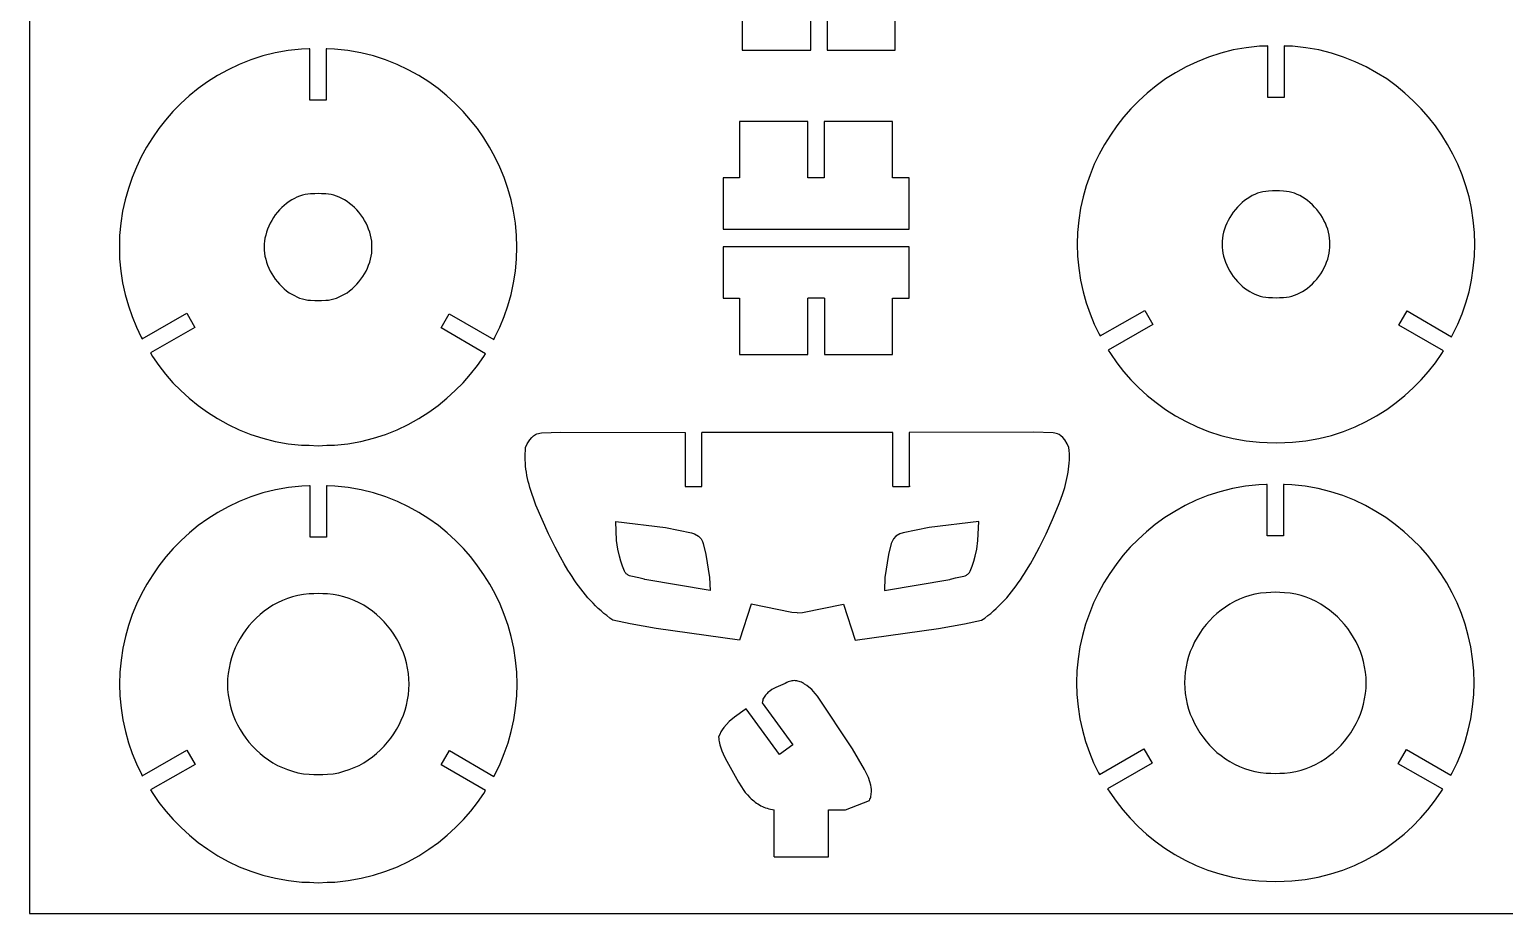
# Model space of a CAD drawing. Extents: x -103 to 103, y -133 to 133.
# Drawn here: x -103.5 to 0.7, y 7.8 to 70.3 of the extents above; entities that cross this region are included whole.
import ezdxf

# ---------------------------------------------------------------- set-up
doc = ezdxf.new("R2010")
doc.units = 0
doc.header["$MEASUREMENT"] = 0
doc.layers.get('0').update_dxf_attribs({"linetype": 'CONTINUOUS'})

msp = doc.modelspace()

# ---------------------------------------------------------------- linework, layer by layer
for p, q in [((-103.5, 133.17), (-103.5, 7.84)), ((-53.14, 72.81), (-53.14, 68.83)), ((-48.3, 68.83), (-48.3, 72.81)), ((-47.14, 72.81), (-47.14, 68.83)), ((-42.32, 68.83), (-42.32, 72.81)), ((-85.21, 68.81), (-86.13, 68.65)), ((-84.27, 68.91), (-85.21, 68.81)), ((-83.73, 68.92), (-84.27, 68.91)), ((-83.68, 68.93), (-83.73, 68.92)), ((-83.68, 65.3), (-83.68, 68.93)), ((-82.48, 68.92), (-82.53, 68.93)), ((-82.53, 68.93), (-82.53, 65.3)), ((-81.94, 68.91), (-82.48, 68.92)), ((-81, 68.81), (-81.94, 68.91)), ((-80.08, 68.65), (-81, 68.81)), ((-53.14, 68.83), (-48.3, 68.83)), ((-47.14, 68.83), (-42.32, 68.83)), ((-18.44, 68.85), (-19.33, 68.63)), ((-17.52, 69.01), (-18.44, 68.85)), ((-16.58, 69.11), (-17.52, 69.01)), ((-16.04, 69.12), (-16.58, 69.11)), ((-16, 69.13), (-16.04, 69.12)), ((-16, 65.5), (-16, 69.13)), ((-14.79, 69.12), (-14.84, 69.13)), ((-14.84, 69.13), (-14.84, 65.5)), ((-14.25, 69.11), (-14.79, 69.12)), ((-13.31, 69.01), (-14.25, 69.11)), ((-12.39, 68.85), (-13.31, 69.01)), ((-11.5, 68.63), (-12.39, 68.85)), ((-88.69, 67.82), (-89.47, 67.45)), ((-87.87, 68.15), (-88.69, 67.82)), ((-87.02, 68.43), (-87.87, 68.15)), ((-86.13, 68.65), (-87.02, 68.43)), ((-79.19, 68.43), (-80.08, 68.65)), ((-78.34, 68.15), (-79.19, 68.43)), ((-77.52, 67.82), (-78.34, 68.15)), ((-76.74, 67.45), (-77.52, 67.82)), ((-21, 68.02), (-21.78, 67.65)), ((-20.19, 68.35), (-21, 68.02)), ((-19.33, 68.63), (-20.19, 68.35)), ((-10.65, 68.35), (-11.5, 68.63)), ((-9.83, 68.02), (-10.65, 68.35)), ((-9.05, 67.65), (-9.83, 68.02)), ((-90.22, 67.04), (-90.92, 66.6)), ((-89.47, 67.45), (-90.22, 67.04)), ((-76, 67.04), (-76.74, 67.45)), ((-75.29, 66.6), (-76, 67.04)), ((-23.23, 66.8), (-23.89, 66.32)), ((-22.53, 67.24), (-23.23, 66.8)), ((-21.78, 67.65), (-22.53, 67.24)), ((-8.31, 67.24), (-9.05, 67.65)), ((-7.6, 66.8), (-8.31, 67.24)), ((-6.94, 66.32), (-7.6, 66.8)), ((-91.58, 66.12), (-92.21, 65.6)), ((-90.92, 66.6), (-91.58, 66.12)), ((-74.63, 66.12), (-75.29, 66.6)), ((-74, 65.6), (-74.63, 66.12)), ((-24.52, 65.8), (-25.11, 65.26)), ((-23.89, 66.32), (-24.52, 65.8)), ((-6.31, 65.8), (-6.94, 66.32)), ((-5.72, 65.26), (-6.31, 65.8)), ((-92.8, 65.06), (-93.36, 64.5)), ((-92.21, 65.6), (-92.8, 65.06)), ((-82.53, 65.3), (-83.68, 65.3)), ((-73.41, 65.06), (-74, 65.6)), ((-72.85, 64.5), (-73.41, 65.06)), ((-25.67, 64.7), (-26.19, 64.1)), ((-25.11, 65.26), (-25.67, 64.7)), ((-14.84, 65.5), (-16, 65.5)), ((-5.17, 64.7), (-5.72, 65.26)), ((-4.65, 64.1), (-5.17, 64.7)), ((-93.88, 63.9), (-94.36, 63.29)), ((-93.36, 64.5), (-93.88, 63.9)), ((-72.34, 63.9), (-72.85, 64.5)), ((-71.85, 63.29), (-72.34, 63.9)), ((-48.51, 63.79), (-53.33, 63.79)), ((-53.33, 63.79), (-53.33, 59.81)), ((-48.51, 59.81), (-48.51, 63.79)), ((-42.51, 63.79), (-47.35, 63.79)), ((-47.35, 63.79), (-47.35, 59.81)), ((-42.51, 59.81), (-42.51, 63.79)), ((-26.19, 64.1), (-26.67, 63.49)), ((-4.16, 63.49), (-4.65, 64.1)), ((-94.81, 62.64), (-95.22, 61.98)), ((-94.36, 63.29), (-94.81, 62.64)), ((-71.4, 62.64), (-71.85, 63.29)), ((-70.99, 61.98), (-71.4, 62.64)), ((-27.12, 62.84), (-27.53, 62.18)), ((-26.67, 63.49), (-27.12, 62.84)), ((-3.71, 62.84), (-4.16, 63.49)), ((-3.3, 62.18), (-3.71, 62.84)), ((-95.22, 61.98), (-95.6, 61.29)), ((-70.61, 61.29), (-70.99, 61.98)), ((-27.53, 62.18), (-27.91, 61.49)), ((-2.92, 61.49), (-3.3, 62.18)), ((-95.94, 60.57), (-96.25, 59.83)), ((-95.6, 61.29), (-95.94, 60.57)), ((-70.27, 60.57), (-70.61, 61.29)), ((-69.96, 59.83), (-70.27, 60.57)), ((-28.26, 60.77), (-28.56, 60.03)), ((-27.91, 61.49), (-28.26, 60.77)), ((-2.58, 60.77), (-2.92, 61.49)), ((-2.27, 60.03), (-2.58, 60.77)), ((-96.25, 59.83), (-96.51, 59.06)), ((-69.7, 59.06), (-69.96, 59.83)), ((-53.33, 59.81), (-54.49, 59.81)), ((-54.49, 59.81), (-54.49, 56.19)), ((-47.35, 59.81), (-48.51, 59.81)), ((-41.35, 59.81), (-42.51, 59.81)), ((-41.35, 56.19), (-41.35, 59.81)), ((-28.56, 60.03), (-28.83, 59.26)), ((-2.01, 59.26), (-2.27, 60.03)), ((-96.51, 59.06), (-96.74, 58.27)), ((-84.6, 58.44), (-84.78, 58.36)), ((-84.41, 58.52), (-84.6, 58.44)), ((-84.22, 58.58), (-84.41, 58.52)), ((-84.03, 58.63), (-84.22, 58.58)), ((-83.83, 58.66), (-84.03, 58.63)), ((-83.64, 58.68), (-83.83, 58.66)), ((-83.34, 58.69), (-83.64, 58.68)), ((-83.11, 58.7), (-83.34, 58.69)), ((-82.87, 58.69), (-83.11, 58.7)), ((-82.57, 58.68), (-82.87, 58.69)), ((-82.38, 58.66), (-82.57, 58.68)), ((-82.19, 58.63), (-82.38, 58.66)), ((-81.99, 58.58), (-82.19, 58.63)), ((-81.8, 58.52), (-81.99, 58.58)), ((-81.61, 58.44), (-81.8, 58.52)), ((-81.43, 58.36), (-81.61, 58.44)), ((-69.47, 58.27), (-69.7, 59.06)), ((-29.05, 58.47), (-29.23, 57.66)), ((-28.83, 59.26), (-29.05, 58.47)), ((-17.28, 58.45), (-17.46, 58.34)), ((-17.1, 58.56), (-17.28, 58.45)), ((-16.91, 58.64), (-17.1, 58.56)), ((-16.72, 58.72), (-16.91, 58.64)), ((-16.53, 58.78), (-16.72, 58.72)), ((-16.34, 58.83), (-16.53, 58.78)), ((-16.14, 58.86), (-16.34, 58.83)), ((-15.95, 58.88), (-16.14, 58.86)), ((-15.66, 58.89), (-15.95, 58.88)), ((-15.42, 58.9), (-15.66, 58.89)), ((-15.18, 58.89), (-15.42, 58.9)), ((-14.88, 58.88), (-15.18, 58.89)), ((-14.69, 58.86), (-14.88, 58.88)), ((-14.5, 58.83), (-14.69, 58.86)), ((-14.31, 58.78), (-14.5, 58.83)), ((-14.12, 58.72), (-14.31, 58.78)), ((-13.93, 58.64), (-14.12, 58.72)), ((-13.74, 58.56), (-13.93, 58.64)), ((-13.55, 58.45), (-13.74, 58.56)), ((-13.37, 58.34), (-13.55, 58.45)), ((-1.78, 58.47), (-2.01, 59.26)), ((-1.61, 57.66), (-1.78, 58.47)), ((-96.92, 57.46), (-97.05, 56.62)), ((-96.74, 58.27), (-96.92, 57.46)), ((-85.98, 57.38), (-86.13, 57.2)), ((-85.83, 57.55), (-85.98, 57.38)), ((-85.67, 57.71), (-85.83, 57.55)), ((-85.5, 57.87), (-85.67, 57.71)), ((-85.33, 58.01), (-85.5, 57.87)), ((-85.15, 58.14), (-85.33, 58.01)), ((-84.97, 58.25), (-85.15, 58.14)), ((-84.78, 58.36), (-84.97, 58.25)), ((-81.24, 58.25), (-81.43, 58.36)), ((-81.06, 58.14), (-81.24, 58.25)), ((-80.88, 58.01), (-81.06, 58.14)), ((-80.71, 57.87), (-80.88, 58.01)), ((-80.54, 57.71), (-80.71, 57.87)), ((-80.38, 57.55), (-80.54, 57.71)), ((-80.23, 57.38), (-80.38, 57.55)), ((-80.09, 57.2), (-80.23, 57.38)), ((-69.29, 57.46), (-69.47, 58.27)), ((-69.16, 56.62), (-69.29, 57.46)), ((-29.23, 57.66), (-29.36, 56.82)), ((-18.44, 57.4), (-18.57, 57.21)), ((-18.29, 57.58), (-18.44, 57.4)), ((-18.14, 57.75), (-18.29, 57.58)), ((-17.98, 57.91), (-18.14, 57.75)), ((-17.81, 58.07), (-17.98, 57.91)), ((-17.64, 58.21), (-17.81, 58.07)), ((-17.46, 58.34), (-17.64, 58.21)), ((-13.19, 58.21), (-13.37, 58.34)), ((-13.02, 58.07), (-13.19, 58.21)), ((-12.85, 57.91), (-13.02, 58.07)), ((-12.69, 57.75), (-12.85, 57.91)), ((-12.54, 57.58), (-12.69, 57.75)), ((-12.4, 57.4), (-12.54, 57.58)), ((-12.26, 57.21), (-12.4, 57.4)), ((-1.48, 56.82), (-1.61, 57.66)), ((-97.05, 56.62), (-97.13, 55.75)), ((-86.59, 56.4), (-86.68, 56.19)), ((-86.49, 56.61), (-86.59, 56.4)), ((-86.38, 56.81), (-86.49, 56.61)), ((-86.26, 57.01), (-86.38, 56.81)), ((-86.13, 57.2), (-86.26, 57.01)), ((-79.95, 57.01), (-80.09, 57.2)), ((-79.83, 56.81), (-79.95, 57.01)), ((-79.72, 56.61), (-79.83, 56.81)), ((-79.62, 56.4), (-79.72, 56.61)), ((-79.54, 56.19), (-79.62, 56.4)), ((-69.08, 55.75), (-69.16, 56.62)), ((-29.36, 56.82), (-29.44, 55.95)), ((-18.99, 56.39), (-19.06, 56.18)), ((-18.9, 56.6), (-18.99, 56.39)), ((-18.8, 56.81), (-18.9, 56.6)), ((-18.69, 57.01), (-18.8, 56.81)), ((-18.57, 57.21), (-18.69, 57.01)), ((-12.14, 57.01), (-12.26, 57.21)), ((-12.03, 56.81), (-12.14, 57.01)), ((-11.93, 56.6), (-12.03, 56.81)), ((-11.85, 56.39), (-11.93, 56.6)), ((-11.77, 56.18), (-11.85, 56.39)), ((-1.4, 55.95), (-1.48, 56.82)), ((-97.13, 55.75), (-97.15, 54.92)), ((-86.89, 55.35), (-86.91, 55.14)), ((-86.86, 55.56), (-86.89, 55.35)), ((-86.81, 55.77), (-86.86, 55.56)), ((-86.75, 55.98), (-86.81, 55.77)), ((-86.68, 56.19), (-86.75, 55.98)), ((-79.46, 55.98), (-79.54, 56.19)), ((-79.4, 55.77), (-79.46, 55.98)), ((-79.36, 55.56), (-79.4, 55.77)), ((-79.32, 55.35), (-79.36, 55.56)), ((-79.3, 55.14), (-79.32, 55.35)), ((-69.06, 54.92), (-69.08, 55.75)), ((-54.49, 56.19), (-41.35, 56.19)), ((-29.44, 55.95), (-29.46, 55.12)), ((-19.2, 55.55), (-19.22, 55.34)), ((-19.22, 55.34), (-19.22, 55.12)), ((-19.17, 55.76), (-19.2, 55.55)), ((-19.12, 55.97), (-19.17, 55.76)), ((-19.06, 56.18), (-19.12, 55.97)), ((-11.71, 55.97), (-11.77, 56.18)), ((-11.67, 55.76), (-11.71, 55.97)), ((-11.63, 55.55), (-11.67, 55.76)), ((-11.62, 55.34), (-11.63, 55.55)), ((-11.61, 55.12), (-11.62, 55.34)), ((-1.37, 55.12), (-1.4, 55.95)), ((-97.15, 54.92), (-97.13, 54.09)), ((-86.91, 55.14), (-86.91, 54.92)), ((-86.91, 54.92), (-86.91, 54.7)), ((-86.91, 54.7), (-86.89, 54.5)), ((-86.89, 54.5), (-86.86, 54.29)), ((-86.86, 54.29), (-86.81, 54.07)), ((-79.4, 54.07), (-79.36, 54.29)), ((-79.36, 54.29), (-79.32, 54.5)), ((-79.32, 54.5), (-79.3, 54.7)), ((-79.3, 54.92), (-79.3, 55.14)), ((-79.3, 54.7), (-79.3, 54.92)), ((-69.08, 54.09), (-69.06, 54.92)), ((-41.35, 54.94), (-54.49, 54.94)), ((-54.49, 54.94), (-54.49, 51.31)), ((-41.35, 51.31), (-41.35, 54.94)), ((-29.46, 55.12), (-29.44, 54.29)), ((-29.44, 54.29), (-29.36, 53.43)), ((-19.22, 55.12), (-19.22, 54.9)), ((-19.22, 54.9), (-19.2, 54.7)), ((-19.2, 54.7), (-19.17, 54.49)), ((-19.17, 54.49), (-19.12, 54.27)), ((-19.12, 54.27), (-19.06, 54.06)), ((-11.77, 54.06), (-11.71, 54.27)), ((-11.71, 54.27), (-11.67, 54.49)), ((-11.67, 54.49), (-11.63, 54.7)), ((-11.63, 54.7), (-11.62, 54.9)), ((-11.62, 54.9), (-11.61, 55.12)), ((-1.48, 53.43), (-1.4, 54.29)), ((-1.4, 54.29), (-1.37, 55.12)), ((-97.13, 54.09), (-97.05, 53.23)), ((-97.05, 53.23), (-96.92, 52.39)), ((-86.81, 54.07), (-86.75, 53.86)), ((-86.75, 53.86), (-86.68, 53.65)), ((-86.68, 53.65), (-86.59, 53.44)), ((-86.59, 53.44), (-86.49, 53.23)), ((-86.49, 53.23), (-86.38, 53.03)), ((-79.83, 53.03), (-79.72, 53.23)), ((-79.72, 53.23), (-79.62, 53.44)), ((-79.62, 53.44), (-79.54, 53.65)), ((-79.54, 53.65), (-79.46, 53.86)), ((-79.46, 53.86), (-79.4, 54.07)), ((-69.29, 52.39), (-69.16, 53.23)), ((-69.16, 53.23), (-69.08, 54.09)), ((-29.36, 53.43), (-29.23, 52.59)), ((-19.06, 54.06), (-18.99, 53.85)), ((-18.99, 53.85), (-18.9, 53.64)), ((-18.9, 53.64), (-18.8, 53.43)), ((-18.8, 53.43), (-18.69, 53.23)), ((-18.69, 53.23), (-18.57, 53.04)), ((-12.26, 53.04), (-12.14, 53.23)), ((-12.14, 53.23), (-12.03, 53.43)), ((-12.03, 53.43), (-11.93, 53.64)), ((-11.93, 53.64), (-11.85, 53.85)), ((-11.85, 53.85), (-11.77, 54.06)), ((-1.61, 52.59), (-1.48, 53.43)), ((-96.92, 52.39), (-96.74, 51.57)), ((-86.38, 53.03), (-86.26, 52.84)), ((-86.26, 52.84), (-86.13, 52.65)), ((-86.13, 52.65), (-85.98, 52.46)), ((-85.98, 52.46), (-85.83, 52.29)), ((-85.83, 52.29), (-85.67, 52.13)), ((-85.67, 52.13), (-85.5, 51.97)), ((-80.71, 51.97), (-80.54, 52.13)), ((-80.54, 52.13), (-80.38, 52.29)), ((-80.38, 52.29), (-80.23, 52.46)), ((-80.23, 52.46), (-80.09, 52.65)), ((-80.09, 52.65), (-79.95, 52.84)), ((-79.95, 52.84), (-79.83, 53.03)), ((-69.47, 51.57), (-69.29, 52.39)), ((-29.23, 52.59), (-29.05, 51.77)), ((-18.57, 53.04), (-18.44, 52.85)), ((-18.44, 52.85), (-18.29, 52.66)), ((-18.29, 52.66), (-18.14, 52.49)), ((-18.14, 52.49), (-17.98, 52.33)), ((-17.98, 52.33), (-17.81, 52.17)), ((-17.81, 52.17), (-17.64, 52.03)), ((-13.19, 52.03), (-13.02, 52.17)), ((-13.02, 52.17), (-12.85, 52.33)), ((-12.85, 52.33), (-12.69, 52.49)), ((-12.69, 52.49), (-12.54, 52.66)), ((-12.54, 52.66), (-12.4, 52.85)), ((-12.4, 52.85), (-12.26, 53.04)), ((-1.78, 51.77), (-1.61, 52.59)), ((-96.74, 51.57), (-96.51, 50.78)), ((-85.5, 51.97), (-85.33, 51.83)), ((-85.33, 51.83), (-85.15, 51.7)), ((-85.15, 51.7), (-84.97, 51.59)), ((-84.97, 51.59), (-84.78, 51.49)), ((-84.78, 51.49), (-84.6, 51.4)), ((-84.6, 51.4), (-84.41, 51.32)), ((-84.41, 51.32), (-84.22, 51.26)), ((-84.22, 51.26), (-84.03, 51.21)), ((-84.03, 51.21), (-83.83, 51.18)), ((-83.83, 51.18), (-83.64, 51.16)), ((-83.64, 51.16), (-83.34, 51.15)), ((-83.34, 51.15), (-83.11, 51.14)), ((-83.11, 51.14), (-82.87, 51.15)), ((-82.87, 51.15), (-82.57, 51.16)), ((-82.57, 51.16), (-82.38, 51.18)), ((-82.38, 51.18), (-82.19, 51.21)), ((-82.19, 51.21), (-81.99, 51.26)), ((-81.99, 51.26), (-81.8, 51.32)), ((-81.8, 51.32), (-81.61, 51.4)), ((-81.61, 51.4), (-81.43, 51.49)), ((-81.43, 51.49), (-81.24, 51.59)), ((-81.24, 51.59), (-81.06, 51.7)), ((-81.06, 51.7), (-80.88, 51.83)), ((-80.88, 51.83), (-80.71, 51.97)), ((-69.7, 50.78), (-69.47, 51.57)), ((-54.49, 51.31), (-53.33, 51.31)), ((-53.33, 51.31), (-53.33, 47.33)), ((-48.49, 47.33), (-48.49, 51.31)), ((-47.33, 51.31), (-48.49, 51.31)), ((-47.33, 51.31), (-47.33, 47.33)), ((-42.51, 47.33), (-42.51, 51.31)), ((-42.51, 51.31), (-41.35, 51.31)), ((-29.05, 51.77), (-28.83, 50.98)), ((-17.64, 52.03), (-17.46, 51.9)), ((-17.46, 51.9), (-17.28, 51.79)), ((-17.28, 51.79), (-17.1, 51.69)), ((-17.1, 51.69), (-16.91, 51.6)), ((-16.91, 51.6), (-16.72, 51.52)), ((-16.72, 51.52), (-16.53, 51.46)), ((-16.53, 51.46), (-16.34, 51.41)), ((-16.34, 51.41), (-16.14, 51.38)), ((-16.14, 51.38), (-15.95, 51.36)), ((-15.95, 51.36), (-15.66, 51.35)), ((-15.66, 51.35), (-15.42, 51.34)), ((-15.42, 51.34), (-15.18, 51.35)), ((-15.18, 51.35), (-14.88, 51.36)), ((-14.88, 51.36), (-14.69, 51.38)), ((-14.69, 51.38), (-14.5, 51.41)), ((-14.5, 51.41), (-14.31, 51.46)), ((-14.31, 51.46), (-14.12, 51.52)), ((-14.12, 51.52), (-13.93, 51.6)), ((-13.93, 51.6), (-13.74, 51.69)), ((-13.74, 51.69), (-13.55, 51.79)), ((-13.55, 51.79), (-13.37, 51.9)), ((-13.37, 51.9), (-13.19, 52.03)), ((-2.01, 50.98), (-1.78, 51.77)), ((-96.51, 50.78), (-96.25, 50.01)), ((-95.54, 48.44), (-92.39, 50.25)), ((-92.39, 50.25), (-91.82, 49.25)), ((-74.42, 49.21), (-73.84, 50.21)), ((-73.84, 50.21), (-70.7, 48.39)), ((-69.96, 50.01), (-69.7, 50.78)), ((-28.83, 50.98), (-28.56, 50.21)), ((-28.56, 50.21), (-28.26, 49.47)), ((-27.85, 48.64), (-24.7, 50.45)), ((-24.7, 50.45), (-24.13, 49.45)), ((-6.73, 49.41), (-6.15, 50.41)), ((-6.15, 50.41), (-3.01, 48.59)), ((-2.58, 49.47), (-2.27, 50.21)), ((-2.27, 50.21), (-2.01, 50.98)), ((-96.25, 50.01), (-95.94, 49.27)), ((-95.94, 49.27), (-95.6, 48.56)), ((-91.82, 49.25), (-94.96, 47.44)), ((-71.28, 47.39), (-74.42, 49.21)), ((-70.61, 48.56), (-70.27, 49.27)), ((-70.27, 49.27), (-69.96, 50.01)), ((-28.26, 49.47), (-27.91, 48.76)), ((-24.13, 49.45), (-27.27, 47.64)), ((-3.59, 47.59), (-6.73, 49.41)), ((-2.92, 48.76), (-2.58, 49.47)), ((-95.6, 48.56), (-95.54, 48.44)), ((-70.7, 48.39), (-70.61, 48.56)), ((-27.91, 48.76), (-27.85, 48.64)), ((-3.01, 48.59), (-2.92, 48.76)), ((-94.96, 47.44), (-94.81, 47.2)), ((-94.81, 47.2), (-94.36, 46.55)), ((-71.85, 46.55), (-71.4, 47.2)), ((-71.4, 47.2), (-71.28, 47.39)), ((-53.33, 47.33), (-48.49, 47.33)), ((-47.33, 47.33), (-42.51, 47.33)), ((-27.27, 47.64), (-27.12, 47.4)), ((-27.12, 47.4), (-26.67, 46.75)), ((-4.16, 46.75), (-3.71, 47.4)), ((-3.71, 47.4), (-3.59, 47.59)), ((-94.36, 46.55), (-93.88, 45.94)), ((-93.88, 45.94), (-93.36, 45.34)), ((-72.85, 45.34), (-72.34, 45.94)), ((-72.34, 45.94), (-71.85, 46.55)), ((-26.67, 46.75), (-26.19, 46.14)), ((-26.19, 46.14), (-25.67, 45.54)), ((-5.17, 45.54), (-4.65, 46.14)), ((-4.65, 46.14), (-4.16, 46.75)), ((-93.36, 45.34), (-92.8, 44.78)), ((-73.41, 44.78), (-72.85, 45.34)), ((-25.67, 45.54), (-25.11, 44.98)), ((-25.11, 44.98), (-24.52, 44.44)), ((-6.31, 44.44), (-5.72, 44.98)), ((-5.72, 44.98), (-5.17, 45.54)), ((-92.8, 44.78), (-92.21, 44.24)), ((-92.21, 44.24), (-91.58, 43.73)), ((-74.63, 43.73), (-74, 44.24)), ((-74, 44.24), (-73.41, 44.78)), ((-24.52, 44.44), (-23.89, 43.93)), ((-23.89, 43.93), (-23.23, 43.45)), ((-7.6, 43.45), (-6.94, 43.93)), ((-6.94, 43.93), (-6.31, 44.44)), ((-91.58, 43.73), (-90.92, 43.25)), ((-90.92, 43.25), (-90.22, 42.8)), ((-90.22, 42.8), (-89.47, 42.39)), ((-76.74, 42.39), (-76, 42.8)), ((-76, 42.8), (-75.29, 43.25)), ((-75.29, 43.25), (-74.63, 43.73)), ((-23.23, 43.45), (-22.53, 43)), ((-22.53, 43), (-21.78, 42.59)), ((-9.05, 42.59), (-8.31, 43)), ((-8.31, 43), (-7.6, 43.45)), ((-89.47, 42.39), (-88.69, 42.02)), ((-88.69, 42.02), (-87.87, 41.69)), ((-87.87, 41.69), (-87.02, 41.42)), ((-79.19, 41.42), (-78.34, 41.69)), ((-78.34, 41.69), (-77.52, 42.02)), ((-77.52, 42.02), (-76.74, 42.39)), ((-67.74, 41.67), (-67.64, 41.72)), ((-67.64, 41.72), (-67.54, 41.76)), ((-67.54, 41.76), (-67.44, 41.78)), ((-67.44, 41.78), (-67.33, 41.8)), ((-67.33, 41.8), (-65.95, 41.84)), ((-65.95, 41.84), (-57.16, 41.83)), ((-57.16, 41.83), (-57.16, 38)), ((-42.5, 41.83), (-56, 41.83)), ((-56, 38), (-56, 41.83)), ((-42.5, 38), (-42.5, 41.83)), ((-32.55, 41.84), (-41.34, 41.83)), ((-41.34, 41.83), (-41.34, 38)), ((-31.17, 41.8), (-32.55, 41.84)), ((-31.06, 41.78), (-31.17, 41.8)), ((-30.95, 41.76), (-31.06, 41.78)), ((-30.85, 41.72), (-30.95, 41.76)), ((-30.75, 41.67), (-30.85, 41.72)), ((-21.78, 42.59), (-21, 42.22)), ((-21, 42.22), (-20.19, 41.89)), ((-20.19, 41.89), (-19.33, 41.62)), ((-11.5, 41.62), (-10.65, 41.89)), ((-10.65, 41.89), (-9.83, 42.22)), ((-9.83, 42.22), (-9.05, 42.59)), ((-87.02, 41.42), (-86.13, 41.19)), ((-86.13, 41.19), (-85.21, 41.03)), ((-85.21, 41.03), (-84.27, 40.93)), ((-84.27, 40.93), (-83.73, 40.92)), ((-83.73, 40.92), (-83.11, 40.89)), ((-83.11, 40.89), (-82.48, 40.92)), ((-82.48, 40.92), (-81.94, 40.93)), ((-81.94, 40.93), (-81, 41.03)), ((-81, 41.03), (-80.08, 41.19)), ((-80.08, 41.19), (-79.19, 41.42)), ((-68.46, 40.55), (-68.44, 40.77)), ((-68.44, 40.77), (-68.33, 41.02)), ((-68.33, 41.02), (-68.15, 41.3)), ((-68.15, 41.3), (-68, 41.47)), ((-68, 41.47), (-67.88, 41.58)), ((-67.88, 41.58), (-67.74, 41.67)), ((-30.62, 41.58), (-30.75, 41.67)), ((-30.49, 41.47), (-30.62, 41.58)), ((-30.35, 41.3), (-30.49, 41.47)), ((-30.17, 41.02), (-30.35, 41.3)), ((-30.06, 40.77), (-30.17, 41.02)), ((-30.04, 40.55), (-30.06, 40.77)), ((-19.33, 41.62), (-18.44, 41.39)), ((-18.44, 41.39), (-17.52, 41.23)), ((-17.52, 41.23), (-16.58, 41.13)), ((-16.58, 41.13), (-16.04, 41.12)), ((-16.04, 41.12), (-15.42, 41.09)), ((-15.42, 41.09), (-14.79, 41.12)), ((-14.79, 41.12), (-14.25, 41.13)), ((-14.25, 41.13), (-13.31, 41.23)), ((-13.31, 41.23), (-12.39, 41.39)), ((-12.39, 41.39), (-11.5, 41.62)), ((-68.47, 40.32), (-68.46, 40.55)), ((-68.47, 40.1), (-68.47, 40.32)), ((-68.47, 39.88), (-68.47, 40.1)), ((-68.46, 39.66), (-68.47, 39.88)), ((-68.44, 39.44), (-68.46, 39.66)), ((-30.05, 39.44), (-30.03, 39.66)), ((-30.02, 40.32), (-30.04, 40.55)), ((-30.03, 39.66), (-30.02, 39.88)), ((-30.02, 40.1), (-30.02, 40.32)), ((-30.02, 39.88), (-30.02, 40.1)), ((-68.42, 39.23), (-68.44, 39.44)), ((-68.39, 39.01), (-68.42, 39.23)), ((-68.35, 38.79), (-68.39, 39.01)), ((-68.31, 38.58), (-68.35, 38.79)), ((-68.26, 38.37), (-68.31, 38.58)), ((-30.24, 38.37), (-30.19, 38.58)), ((-30.19, 38.58), (-30.15, 38.79)), ((-30.15, 38.79), (-30.11, 39.01)), ((-30.11, 39.01), (-30.08, 39.23)), ((-30.08, 39.23), (-30.05, 39.44)), ((-87.01, 37.55), (-87.86, 37.28)), ((-86.12, 37.77), (-87.01, 37.55)), ((-85.2, 37.94), (-86.12, 37.77)), ((-84.26, 38.03), (-85.2, 37.94)), ((-83.72, 38.05), (-84.26, 38.03)), ((-83.67, 38.05), (-83.72, 38.05)), ((-83.67, 34.43), (-83.67, 38.05)), ((-82.47, 38.05), (-82.51, 38.05)), ((-82.51, 38.05), (-82.51, 34.43)), ((-81.93, 38.03), (-82.47, 38.05)), ((-80.98, 37.94), (-81.93, 38.03)), ((-80.07, 37.77), (-80.98, 37.94)), ((-79.18, 37.55), (-80.07, 37.77)), ((-78.32, 37.28), (-79.18, 37.55)), ((-68.2, 38.15), (-68.26, 38.37)), ((-68.14, 37.94), (-68.2, 38.15)), ((-68.08, 37.73), (-68.14, 37.94)), ((-68.01, 37.52), (-68.08, 37.73)), ((-67.87, 37.1), (-68.01, 37.52)), ((-57.16, 38), (-56, 38)), ((-42.5, 38), (-41.34, 38)), ((-41.27, 38), (-41.34, 38)), ((-30.63, 37.1), (-30.48, 37.52)), ((-30.48, 37.52), (-30.41, 37.73)), ((-30.41, 37.73), (-30.35, 37.94)), ((-30.35, 37.94), (-30.29, 38.15)), ((-30.29, 38.15), (-30.24, 38.37)), ((-19.38, 37.64), (-20.24, 37.36)), ((-18.49, 37.86), (-19.38, 37.64)), ((-17.58, 38.02), (-18.49, 37.86)), ((-16.63, 38.12), (-17.58, 38.02)), ((-16.09, 38.14), (-16.63, 38.12)), ((-16.05, 38.14), (-16.09, 38.14)), ((-16.05, 34.51), (-16.05, 38.14)), ((-14.84, 38.14), (-14.89, 38.14)), ((-14.89, 38.14), (-14.89, 34.51)), ((-14.3, 38.12), (-14.84, 38.14)), ((-13.36, 38.02), (-14.3, 38.12)), ((-12.44, 37.86), (-13.36, 38.02)), ((-11.55, 37.64), (-12.44, 37.86)), ((-10.7, 37.36), (-11.55, 37.64)), ((-89.46, 36.58), (-90.2, 36.17)), ((-88.68, 36.95), (-89.46, 36.58)), ((-87.86, 37.28), (-88.68, 36.95)), ((-77.5, 36.95), (-78.32, 37.28)), ((-76.72, 36.58), (-77.5, 36.95)), ((-75.98, 36.17), (-76.72, 36.58)), ((-67.71, 36.69), (-67.87, 37.1)), ((-67.28, 35.67), (-67.71, 36.69)), ((-31.22, 35.67), (-30.78, 36.69)), ((-30.78, 36.69), (-30.63, 37.1)), ((-21.84, 36.66), (-22.58, 36.25)), ((-21.06, 37.04), (-21.84, 36.66)), ((-20.24, 37.36), (-21.06, 37.04)), ((-9.88, 37.04), (-10.7, 37.36)), ((-9.1, 36.66), (-9.88, 37.04)), ((-8.36, 36.25), (-9.1, 36.66)), ((-90.9, 35.72), (-91.57, 35.24)), ((-90.2, 36.17), (-90.9, 35.72)), ((-75.28, 35.72), (-75.98, 36.17)), ((-74.61, 35.24), (-75.28, 35.72)), ((-66.83, 34.67), (-67.28, 35.67)), ((-62.08, 35.54), (-58.56, 35.11)), ((-62.01, 34.18), (-62.08, 35.54)), ((-36.41, 35.54), (-39.94, 35.11)), ((-36.48, 34.18), (-36.41, 35.54)), ((-31.67, 34.67), (-31.22, 35.67)), ((-23.28, 35.81), (-23.95, 35.33)), ((-22.58, 36.25), (-23.28, 35.81)), ((-7.66, 35.81), (-8.36, 36.25)), ((-6.99, 35.33), (-7.66, 35.81)), ((-92.2, 34.73), (-92.79, 34.19)), ((-91.57, 35.24), (-92.2, 34.73)), ((-82.51, 34.43), (-83.67, 34.43)), ((-73.99, 34.73), (-74.61, 35.24)), ((-73.4, 34.19), (-73.99, 34.73)), ((-66.36, 33.72), (-66.83, 34.67)), ((-58.56, 35.11), (-56.73, 34.74)), ((-56.73, 34.74), (-56.5, 34.66)), ((-56.5, 34.66), (-56.22, 34.49)), ((-56.22, 34.49), (-56.05, 34.31)), ((-42.28, 34.49), (-42.45, 34.31)), ((-42, 34.66), (-42.28, 34.49)), ((-41.77, 34.74), (-42, 34.66)), ((-39.94, 35.11), (-41.77, 34.74)), ((-32.14, 33.72), (-31.67, 34.67)), ((-24.57, 34.81), (-25.16, 34.27)), ((-23.95, 35.33), (-24.57, 34.81)), ((-14.89, 34.51), (-16.05, 34.51)), ((-6.36, 34.81), (-6.99, 35.33)), ((-5.77, 34.27), (-6.36, 34.81)), ((-93.34, 33.62), (-93.86, 33.03)), ((-92.79, 34.19), (-93.34, 33.62)), ((-72.84, 33.62), (-73.4, 34.19)), ((-72.32, 33.03), (-72.84, 33.62)), ((-65.98, 33.01), (-66.36, 33.72)), ((-61.92, 33.57), (-62.01, 34.18)), ((-61.82, 33.08), (-61.92, 33.57)), ((-56.05, 34.31), (-55.94, 34.13)), ((-55.94, 34.13), (-55.89, 33.98)), ((-55.89, 33.98), (-55.7, 33.19)), ((-42.61, 33.98), (-42.8, 33.19)), ((-42.55, 34.13), (-42.61, 33.98)), ((-42.45, 34.31), (-42.55, 34.13)), ((-36.67, 33.08), (-36.57, 33.57)), ((-36.57, 33.57), (-36.48, 34.18)), ((-32.51, 33.01), (-32.14, 33.72)), ((-25.72, 33.71), (-26.24, 33.12)), ((-25.16, 34.27), (-25.72, 33.71)), ((-5.22, 33.71), (-5.77, 34.27)), ((-4.7, 33.12), (-5.22, 33.71)), ((-94.35, 32.41), (-94.79, 31.77)), ((-93.86, 33.03), (-94.35, 32.41)), ((-71.84, 32.41), (-72.32, 33.03)), ((-71.39, 31.77), (-71.84, 32.41)), ((-65.72, 32.55), (-65.98, 33.01)), ((-65.45, 32.09), (-65.72, 32.55)), ((-61.72, 32.73), (-61.82, 33.08)), ((-61.6, 32.38), (-61.72, 32.73)), ((-61.51, 32.14), (-61.6, 32.38)), ((-55.7, 33.19), (-55.44, 31.58)), ((-42.8, 33.19), (-43.05, 31.58)), ((-36.99, 32.14), (-36.89, 32.38)), ((-36.89, 32.38), (-36.77, 32.73)), ((-36.77, 32.73), (-36.67, 33.08)), ((-33.05, 32.09), (-32.77, 32.55)), ((-32.77, 32.55), (-32.51, 33.01)), ((-26.72, 32.5), (-27.17, 31.85)), ((-26.24, 33.12), (-26.72, 32.5)), ((-4.21, 32.5), (-4.7, 33.12)), ((-3.77, 31.85), (-4.21, 32.5)), ((-94.79, 31.77), (-95.21, 31.1)), ((-70.97, 31.1), (-71.39, 31.77)), ((-65.3, 31.86), (-65.45, 32.09)), ((-65.16, 31.64), (-65.3, 31.86)), ((-65.01, 31.42), (-65.16, 31.64)), ((-64.86, 31.2), (-65.01, 31.42)), ((-61.46, 32.03), (-61.51, 32.14)), ((-61.43, 31.98), (-61.46, 32.03)), ((-61.4, 31.93), (-61.43, 31.98)), ((-61.37, 31.88), (-61.4, 31.93)), ((-61.33, 31.84), (-61.37, 31.88)), ((-61.29, 31.81), (-61.33, 31.84)), ((-61.25, 31.78), (-61.29, 31.81)), ((-61.2, 31.75), (-61.25, 31.78)), ((-61.11, 31.7), (-61.2, 31.75)), ((-61, 31.66), (-61.11, 31.7)), ((-60.44, 31.54), (-61, 31.66)), ((-60.17, 31.49), (-60.44, 31.54)), ((-60.07, 31.46), (-60.17, 31.49)), ((-60.03, 31.44), (-60.07, 31.46)), ((-55.4, 30.65), (-60.03, 31.44)), ((-55.44, 31.58), (-55.4, 30.65)), ((-43.05, 31.58), (-43.09, 30.65)), ((-43.09, 30.65), (-38.47, 31.44)), ((-38.47, 31.44), (-38.42, 31.46)), ((-38.42, 31.46), (-38.33, 31.49)), ((-38.33, 31.49), (-38.06, 31.54)), ((-38.06, 31.54), (-37.49, 31.66)), ((-37.49, 31.66), (-37.39, 31.7)), ((-37.39, 31.7), (-37.29, 31.75)), ((-37.29, 31.75), (-37.25, 31.78)), ((-37.25, 31.78), (-37.2, 31.81)), ((-37.2, 31.81), (-37.17, 31.84)), ((-37.17, 31.84), (-37.13, 31.88)), ((-37.13, 31.88), (-37.09, 31.93)), ((-37.09, 31.93), (-37.06, 31.98)), ((-37.06, 31.98), (-37.04, 32.03)), ((-37.04, 32.03), (-36.99, 32.14)), ((-33.63, 31.2), (-33.48, 31.42)), ((-33.48, 31.42), (-33.33, 31.64)), ((-33.33, 31.64), (-33.19, 31.86)), ((-33.19, 31.86), (-33.05, 32.09)), ((-27.17, 31.85), (-27.59, 31.19)), ((-3.35, 31.19), (-3.77, 31.85)), ((-95.59, 30.41), (-95.93, 29.7)), ((-95.21, 31.1), (-95.59, 30.41)), ((-84.53, 30.31), (-84.91, 30.22)), ((-84.14, 30.38), (-84.53, 30.31)), ((-83.74, 30.42), (-84.14, 30.38)), ((-83.41, 30.43), (-83.74, 30.42)), ((-83.09, 30.45), (-83.41, 30.43)), ((-82.77, 30.43), (-83.09, 30.45)), ((-82.44, 30.42), (-82.77, 30.43)), ((-82.04, 30.38), (-82.44, 30.42)), ((-81.65, 30.31), (-82.04, 30.38)), ((-81.28, 30.22), (-81.65, 30.31)), ((-70.6, 30.41), (-70.97, 31.1)), ((-70.25, 29.7), (-70.6, 30.41)), ((-64.7, 30.98), (-64.86, 31.2)), ((-64.54, 30.77), (-64.7, 30.98)), ((-64.38, 30.56), (-64.54, 30.77)), ((-64.21, 30.35), (-64.38, 30.56)), ((-64.04, 30.15), (-64.21, 30.35)), ((-34.45, 30.15), (-34.28, 30.35)), ((-34.28, 30.35), (-34.11, 30.56)), ((-34.11, 30.56), (-33.95, 30.77)), ((-33.95, 30.77), (-33.79, 30.98)), ((-33.79, 30.98), (-33.63, 31.2)), ((-27.96, 30.5), (-28.31, 29.78)), ((-27.59, 31.19), (-27.96, 30.5)), ((-17.28, 30.3), (-17.65, 30.18)), ((-16.91, 30.39), (-17.28, 30.3)), ((-16.52, 30.46), (-16.91, 30.39)), ((-16.12, 30.5), (-16.52, 30.46)), ((-15.79, 30.51), (-16.12, 30.5)), ((-15.47, 30.53), (-15.79, 30.51)), ((-15.15, 30.51), (-15.47, 30.53)), ((-14.82, 30.5), (-15.15, 30.51)), ((-14.42, 30.46), (-14.82, 30.5)), ((-14.03, 30.39), (-14.42, 30.46)), ((-13.65, 30.3), (-14.03, 30.39)), ((-13.29, 30.18), (-13.65, 30.3)), ((-2.97, 30.5), (-3.35, 31.19)), ((-2.63, 29.78), (-2.97, 30.5)), ((-95.93, 29.7), (-96.24, 28.95)), ((-86.92, 29.19), (-87.21, 28.95)), ((-86.62, 29.41), (-86.92, 29.19)), ((-86.3, 29.61), (-86.62, 29.41)), ((-85.97, 29.79), (-86.3, 29.61)), ((-85.63, 29.95), (-85.97, 29.79)), ((-85.27, 30.1), (-85.63, 29.95)), ((-84.91, 30.22), (-85.27, 30.1)), ((-80.91, 30.1), (-81.28, 30.22)), ((-80.55, 29.95), (-80.91, 30.1)), ((-80.21, 29.79), (-80.55, 29.95)), ((-79.88, 29.61), (-80.21, 29.79)), ((-79.56, 29.41), (-79.88, 29.61)), ((-79.26, 29.19), (-79.56, 29.41)), ((-78.97, 28.95), (-79.26, 29.19)), ((-69.95, 28.95), (-70.25, 29.7)), ((-63.87, 29.96), (-64.04, 30.15)), ((-63.68, 29.76), (-63.87, 29.96)), ((-63.5, 29.58), (-63.68, 29.76)), ((-63.31, 29.39), (-63.5, 29.58)), ((-63.11, 29.21), (-63.31, 29.39)), ((-62.91, 29.04), (-63.11, 29.21)), ((-52.5, 29.69), (-53.33, 27.15)), ((-49.63, 29.11), (-52.5, 29.69)), ((-48.87, 29.11), (-45.99, 29.69)), ((-45.99, 29.69), (-45.16, 27.15)), ((-35.58, 29.04), (-35.38, 29.21)), ((-35.38, 29.21), (-35.19, 29.39)), ((-35.19, 29.39), (-35, 29.58)), ((-35, 29.58), (-34.81, 29.76)), ((-34.81, 29.76), (-34.63, 29.96)), ((-34.63, 29.96), (-34.45, 30.15)), ((-28.31, 29.78), (-28.61, 29.04)), ((-19.3, 29.27), (-19.59, 29.04)), ((-19, 29.49), (-19.3, 29.27)), ((-18.68, 29.69), (-19, 29.49)), ((-18.35, 29.88), (-18.68, 29.69)), ((-18.01, 30.04), (-18.35, 29.88)), ((-17.65, 30.18), (-18.01, 30.04)), ((-12.93, 30.04), (-13.29, 30.18)), ((-12.59, 29.88), (-12.93, 30.04)), ((-12.26, 29.69), (-12.59, 29.88)), ((-11.94, 29.49), (-12.26, 29.69)), ((-11.64, 29.27), (-11.94, 29.49)), ((-11.35, 29.04), (-11.64, 29.27)), ((-2.32, 29.04), (-2.63, 29.78)), ((-96.5, 28.19), (-96.72, 27.4)), ((-96.24, 28.95), (-96.5, 28.19)), ((-87.99, 28.16), (-88.21, 27.87)), ((-87.74, 28.44), (-87.99, 28.16)), ((-87.49, 28.7), (-87.74, 28.44)), ((-87.21, 28.95), (-87.49, 28.7)), ((-78.7, 28.7), (-78.97, 28.95)), ((-78.44, 28.44), (-78.7, 28.7)), ((-78.2, 28.16), (-78.44, 28.44)), ((-77.97, 27.87), (-78.2, 28.16)), ((-69.68, 28.19), (-69.95, 28.95)), ((-69.46, 27.4), (-69.68, 28.19)), ((-62.71, 28.88), (-62.91, 29.04)), ((-62.49, 28.71), (-62.71, 28.88)), ((-62.28, 28.56), (-62.49, 28.71)), ((-61.06, 28.31), (-62.28, 28.56)), ((-59.21, 27.98), (-61.06, 28.31)), ((-49.25, 29.08), (-49.63, 29.11)), ((-49.25, 29.08), (-48.87, 29.11)), ((-39.28, 27.98), (-37.44, 28.31)), ((-37.44, 28.31), (-36.22, 28.56)), ((-36.22, 28.56), (-36, 28.71)), ((-36, 28.71), (-35.79, 28.88)), ((-35.79, 28.88), (-35.58, 29.04)), ((-28.88, 28.27), (-29.1, 27.48)), ((-28.61, 29.04), (-28.88, 28.27)), ((-20.36, 28.25), (-20.59, 27.96)), ((-20.12, 28.52), (-20.36, 28.25)), ((-19.86, 28.79), (-20.12, 28.52)), ((-19.59, 29.04), (-19.86, 28.79)), ((-11.07, 28.79), (-11.35, 29.04)), ((-10.82, 28.52), (-11.07, 28.79)), ((-10.57, 28.25), (-10.82, 28.52)), ((-10.35, 27.96), (-10.57, 28.25)), ((-2.06, 28.27), (-2.32, 29.04)), ((-1.84, 27.48), (-2.06, 28.27)), ((-96.72, 27.4), (-96.9, 26.58)), ((-88.62, 27.26), (-88.8, 26.93)), ((-88.43, 27.57), (-88.62, 27.26)), ((-88.21, 27.87), (-88.43, 27.57)), ((-77.76, 27.57), (-77.97, 27.87)), ((-77.56, 27.26), (-77.76, 27.57)), ((-77.38, 26.93), (-77.56, 27.26)), ((-69.28, 26.58), (-69.46, 27.4)), ((-53.33, 27.15), (-59.21, 27.98)), ((-45.16, 27.15), (-39.28, 27.98)), ((-29.1, 27.48), (-29.28, 26.67)), ((-21, 27.34), (-21.18, 27.02)), ((-20.8, 27.65), (-21, 27.34)), ((-20.59, 27.96), (-20.8, 27.65)), ((-10.13, 27.65), (-10.35, 27.96)), ((-9.94, 27.34), (-10.13, 27.65)), ((-9.76, 27.02), (-9.94, 27.34)), ((-1.66, 26.67), (-1.84, 27.48)), ((-96.9, 26.58), (-97.03, 25.74)), ((-89.1, 26.25), (-89.22, 25.9)), ((-88.96, 26.6), (-89.1, 26.25)), ((-88.8, 26.93), (-88.96, 26.6)), ((-77.23, 26.6), (-77.38, 26.93)), ((-77.08, 26.25), (-77.23, 26.6)), ((-76.96, 25.9), (-77.08, 26.25)), ((-69.15, 25.74), (-69.28, 26.58)), ((-29.28, 26.67), (-29.41, 25.83)), ((-21.48, 26.34), (-21.6, 25.99)), ((-21.33, 26.68), (-21.48, 26.34)), ((-21.18, 27.02), (-21.33, 26.68)), ((-9.6, 26.68), (-9.76, 27.02)), ((-9.46, 26.34), (-9.6, 26.68)), ((-9.34, 25.99), (-9.46, 26.34)), ((-1.53, 25.83), (-1.66, 26.67)), ((-97.03, 25.74), (-97.11, 24.88)), ((-89.4, 25.18), (-89.46, 24.8)), ((-89.32, 25.54), (-89.4, 25.18)), ((-89.22, 25.9), (-89.32, 25.54)), ((-76.86, 25.54), (-76.96, 25.9)), ((-76.78, 25.18), (-76.86, 25.54)), ((-76.72, 24.8), (-76.78, 25.18)), ((-69.07, 24.88), (-69.15, 25.74)), ((-29.41, 25.83), (-29.49, 24.97)), ((-21.78, 25.26), (-21.84, 24.89)), ((-21.7, 25.63), (-21.78, 25.26)), ((-21.6, 25.99), (-21.7, 25.63)), ((-9.24, 25.63), (-9.34, 25.99)), ((-9.16, 25.26), (-9.24, 25.63)), ((-9.1, 24.89), (-9.16, 25.26)), ((-1.45, 24.97), (-1.53, 25.83)), ((-97.11, 24.88), (-97.14, 24.05)), ((-97.14, 24.05), (-97.11, 23.21)), ((-89.5, 24.42), (-89.51, 24.05)), ((-89.51, 24.05), (-89.5, 23.67)), ((-89.46, 24.8), (-89.5, 24.42)), ((-76.69, 24.42), (-76.72, 24.8)), ((-76.68, 24.05), (-76.69, 24.42)), ((-76.69, 23.67), (-76.68, 24.05)), ((-69.05, 24.05), (-69.07, 24.88)), ((-69.07, 23.21), (-69.05, 24.05)), ((-50.11, 24.09), (-50.76, 23.8)), ((-49.98, 24.15), (-50.11, 24.09)), ((-49.89, 24.2), (-49.98, 24.15)), ((-49.8, 24.23), (-49.89, 24.2)), ((-49.71, 24.26), (-49.8, 24.23)), ((-49.63, 24.27), (-49.71, 24.26)), ((-49.54, 24.28), (-49.63, 24.27)), ((-49.45, 24.29), (-49.54, 24.28)), ((-49.37, 24.28), (-49.45, 24.29)), ((-49.29, 24.27), (-49.37, 24.28)), ((-49.2, 24.26), (-49.29, 24.27)), ((-49.12, 24.23), (-49.2, 24.26)), ((-49.04, 24.21), (-49.12, 24.23)), ((-48.96, 24.17), (-49.04, 24.21)), ((-48.88, 24.14), (-48.96, 24.17)), ((-48.8, 24.1), (-48.88, 24.14)), ((-48.73, 24.05), (-48.8, 24.1)), ((-48.58, 23.95), (-48.73, 24.05)), ((-29.49, 24.97), (-29.51, 24.13)), ((-29.51, 24.13), (-29.49, 23.3)), ((-21.87, 24.51), (-21.88, 24.13)), ((-21.88, 24.13), (-21.87, 23.76)), ((-21.84, 24.89), (-21.87, 24.51)), ((-9.06, 24.51), (-9.1, 24.89)), ((-9.05, 24.13), (-9.06, 24.51)), ((-9.06, 23.76), (-9.05, 24.13)), ((-1.42, 24.13), (-1.45, 24.97)), ((-1.45, 23.3), (-1.42, 24.13)), ((-97.11, 23.21), (-97.03, 22.35)), ((-89.5, 23.67), (-89.46, 23.29)), ((-89.46, 23.29), (-89.4, 22.92)), ((-76.78, 22.92), (-76.72, 23.29)), ((-76.72, 23.29), (-76.69, 23.67)), ((-69.15, 22.35), (-69.07, 23.21)), ((-51.67, 22.97), (-51.69, 22.89)), ((-51.63, 23.05), (-51.67, 22.97)), ((-51.59, 23.12), (-51.63, 23.05)), ((-51.55, 23.19), (-51.59, 23.12)), ((-51.5, 23.26), (-51.55, 23.19)), ((-51.44, 23.32), (-51.5, 23.26)), ((-51.38, 23.38), (-51.44, 23.32)), ((-51.32, 23.44), (-51.38, 23.38)), ((-51.18, 23.55), (-51.32, 23.44)), ((-51.04, 23.65), (-51.18, 23.55)), ((-50.76, 23.8), (-51.04, 23.65)), ((-48.43, 23.83), (-48.58, 23.95)), ((-48.23, 23.65), (-48.43, 23.83)), ((-47.99, 23.38), (-48.23, 23.65)), ((-47.82, 23.18), (-47.99, 23.38)), ((-45.35, 19.47), (-47.82, 23.18)), ((-29.49, 23.3), (-29.41, 22.44)), ((-21.87, 23.76), (-21.84, 23.38)), ((-21.84, 23.38), (-21.78, 23)), ((-21.78, 23), (-21.7, 22.63)), ((-9.24, 22.63), (-9.16, 23)), ((-9.16, 23), (-9.1, 23.38)), ((-9.1, 23.38), (-9.06, 23.76)), ((-1.53, 22.44), (-1.45, 23.3)), ((-97.03, 22.35), (-96.9, 21.51)), ((-89.4, 22.92), (-89.32, 22.55)), ((-89.32, 22.55), (-89.22, 22.19)), ((-89.22, 22.19), (-89.1, 21.84)), ((-77.08, 21.84), (-76.96, 22.19)), ((-76.96, 22.19), (-76.86, 22.55)), ((-76.86, 22.55), (-76.78, 22.92)), ((-69.28, 21.51), (-69.15, 22.35)), ((-52.92, 22.26), (-53.69, 21.71)), ((-52.87, 22.3), (-52.92, 22.26)), ((-50.51, 19.07), (-52.87, 22.3)), ((-51.71, 22.81), (-51.73, 22.72)), ((-51.73, 22.72), (-49.57, 19.75)), ((-51.69, 22.89), (-51.71, 22.81)), ((-29.41, 22.44), (-29.28, 21.6)), ((-21.7, 22.63), (-21.6, 22.27)), ((-21.6, 22.27), (-21.48, 21.92)), ((-21.48, 21.92), (-21.33, 21.58)), ((-9.6, 21.58), (-9.46, 21.92)), ((-9.46, 21.92), (-9.34, 22.27)), ((-9.34, 22.27), (-9.24, 22.63)), ((-1.66, 21.6), (-1.53, 22.44)), ((-96.9, 21.51), (-96.72, 20.7)), ((-89.1, 21.84), (-88.96, 21.49)), ((-88.96, 21.49), (-88.8, 21.16)), ((-88.8, 21.16), (-88.62, 20.84)), ((-77.56, 20.84), (-77.38, 21.16)), ((-77.38, 21.16), (-77.23, 21.49)), ((-77.23, 21.49), (-77.08, 21.84)), ((-69.46, 20.7), (-69.28, 21.51)), ((-54.44, 20.97), (-54.55, 20.81)), ((-54.25, 21.19), (-54.44, 20.97)), ((-54.05, 21.39), (-54.25, 21.19)), ((-53.69, 21.71), (-54.05, 21.39)), ((-29.28, 21.6), (-29.1, 20.78)), ((-21.33, 21.58), (-21.18, 21.25)), ((-21.18, 21.25), (-21, 20.92)), ((-21, 20.92), (-20.8, 20.61)), ((-10.13, 20.61), (-9.94, 20.92)), ((-9.94, 20.92), (-9.76, 21.25)), ((-9.76, 21.25), (-9.6, 21.58)), ((-1.84, 20.78), (-1.66, 21.6)), ((-96.72, 20.7), (-96.5, 19.9)), ((-96.5, 19.9), (-96.24, 19.14)), ((-88.62, 20.84), (-88.43, 20.52)), ((-88.43, 20.52), (-88.21, 20.22)), ((-88.21, 20.22), (-87.99, 19.93)), ((-87.99, 19.93), (-87.74, 19.65)), ((-78.44, 19.65), (-78.2, 19.93)), ((-78.2, 19.93), (-77.97, 20.22)), ((-77.97, 20.22), (-77.76, 20.52)), ((-77.76, 20.52), (-77.56, 20.84)), ((-69.95, 19.14), (-69.68, 19.9)), ((-69.68, 19.9), (-69.46, 20.7)), ((-54.73, 20.49), (-54.81, 20.32)), ((-54.81, 20.32), (-54.8, 20.2)), ((-54.8, 20.2), (-54.79, 20.09)), ((-54.79, 20.09), (-54.77, 19.98)), ((-54.77, 19.98), (-54.75, 19.87)), ((-54.75, 19.87), (-54.72, 19.76)), ((-54.65, 20.66), (-54.73, 20.49)), ((-54.55, 20.81), (-54.65, 20.66)), ((-29.1, 20.78), (-28.88, 19.99)), ((-28.88, 19.99), (-28.61, 19.22)), ((-20.8, 20.61), (-20.59, 20.31)), ((-20.59, 20.31), (-20.36, 20.02)), ((-20.36, 20.02), (-20.12, 19.74)), ((-10.82, 19.74), (-10.57, 20.02)), ((-10.57, 20.02), (-10.35, 20.31)), ((-10.35, 20.31), (-10.13, 20.61)), ((-2.32, 19.22), (-2.06, 19.99)), ((-2.06, 19.99), (-1.84, 20.78)), ((-96.24, 19.14), (-95.93, 18.4)), ((-95.53, 17.57), (-92.38, 19.38)), ((-92.38, 19.38), (-91.8, 18.37)), ((-87.74, 19.65), (-87.49, 19.39)), ((-87.49, 19.39), (-87.21, 19.14)), ((-87.21, 19.14), (-86.92, 18.9)), ((-86.92, 18.9), (-86.62, 18.69)), ((-79.56, 18.69), (-79.26, 18.9)), ((-79.26, 18.9), (-78.97, 19.14)), ((-78.97, 19.14), (-78.7, 19.39)), ((-78.7, 19.39), (-78.44, 19.65)), ((-74.4, 18.34), (-73.82, 19.34)), ((-73.82, 19.34), (-70.68, 17.52)), ((-70.25, 18.4), (-69.95, 19.14)), ((-54.72, 19.76), (-54.66, 19.54)), ((-54.66, 19.54), (-54.58, 19.33)), ((-54.58, 19.33), (-54.49, 19.12)), ((-54.49, 19.12), (-54.35, 18.81)), ((-54.35, 18.81), (-53.52, 17.32)), ((-49.57, 19.75), (-50.51, 19.07)), ((-44.5, 18), (-45.35, 19.47)), ((-28.61, 19.22), (-28.31, 18.48)), ((-27.9, 17.65), (-24.76, 19.46)), ((-24.76, 19.46), (-24.18, 18.46)), ((-20.12, 19.74), (-19.86, 19.47)), ((-19.86, 19.47), (-19.59, 19.22)), ((-19.59, 19.22), (-19.3, 18.99)), ((-19.3, 18.99), (-19, 18.77)), ((-19, 18.77), (-18.68, 18.57)), ((-12.26, 18.57), (-11.94, 18.77)), ((-11.94, 18.77), (-11.64, 18.99)), ((-11.64, 18.99), (-11.35, 19.22)), ((-11.35, 19.22), (-11.07, 19.47)), ((-11.07, 19.47), (-10.82, 19.74)), ((-6.78, 18.42), (-6.2, 19.42)), ((-6.2, 19.42), (-3.06, 17.6)), ((-2.63, 18.48), (-2.32, 19.22)), ((-95.93, 18.4), (-95.59, 17.68)), ((-91.8, 18.37), (-94.95, 16.57)), ((-86.62, 18.69), (-86.3, 18.48)), ((-86.3, 18.48), (-85.97, 18.3)), ((-85.97, 18.3), (-85.63, 18.14)), ((-85.63, 18.14), (-85.27, 18)), ((-85.27, 18), (-84.91, 17.88)), ((-84.91, 17.88), (-84.53, 17.78)), ((-84.53, 17.78), (-84.14, 17.71)), ((-82.04, 17.71), (-81.65, 17.78)), ((-81.65, 17.78), (-81.28, 17.88)), ((-81.28, 17.88), (-80.91, 18)), ((-80.91, 18), (-80.55, 18.14)), ((-80.55, 18.14), (-80.21, 18.3)), ((-80.21, 18.3), (-79.88, 18.48)), ((-79.88, 18.48), (-79.56, 18.69)), ((-71.27, 16.52), (-74.4, 18.34)), ((-70.6, 17.68), (-70.25, 18.4)), ((-44.22, 17.44), (-44.5, 18)), ((-28.31, 18.48), (-27.96, 17.77)), ((-27.96, 17.77), (-27.9, 17.65)), ((-24.18, 18.46), (-27.32, 16.65)), ((-18.68, 18.57), (-18.35, 18.39)), ((-18.35, 18.39), (-18.01, 18.22)), ((-18.01, 18.22), (-17.65, 18.08)), ((-17.65, 18.08), (-17.28, 17.96)), ((-17.28, 17.96), (-16.91, 17.87)), ((-16.91, 17.87), (-16.52, 17.8)), ((-16.52, 17.8), (-16.12, 17.76)), ((-16.12, 17.76), (-15.79, 17.75)), ((-15.79, 17.75), (-15.47, 17.73)), ((-15.47, 17.73), (-15.15, 17.75)), ((-15.15, 17.75), (-14.82, 17.76)), ((-14.82, 17.76), (-14.42, 17.8)), ((-14.42, 17.8), (-14.03, 17.87)), ((-14.03, 17.87), (-13.65, 17.96)), ((-13.65, 17.96), (-13.29, 18.08)), ((-13.29, 18.08), (-12.93, 18.22)), ((-12.93, 18.22), (-12.59, 18.39)), ((-12.59, 18.39), (-12.26, 18.57)), ((-3.64, 16.61), (-6.78, 18.42)), ((-3.06, 17.6), (-2.97, 17.77)), ((-2.97, 17.77), (-2.63, 18.48)), ((-95.59, 17.68), (-95.53, 17.57)), ((-84.14, 17.71), (-83.74, 17.67)), ((-83.74, 17.67), (-83.41, 17.66)), ((-83.41, 17.66), (-83.09, 17.65)), ((-83.09, 17.65), (-82.77, 17.66)), ((-82.77, 17.66), (-82.44, 17.67)), ((-82.44, 17.67), (-82.04, 17.71)), ((-70.68, 17.52), (-70.6, 17.68)), ((-53.52, 17.32), (-53.4, 17.11)), ((-53.4, 17.11), (-53.2, 16.79)), ((-53.2, 16.79), (-53.06, 16.59)), ((-44.12, 17.14), (-44.22, 17.44)), ((-44.06, 16.91), (-44.12, 17.14)), ((-44.03, 16.75), (-44.06, 16.91)), ((-44.01, 16.6), (-44.03, 16.75)), ((-94.95, 16.57), (-94.79, 16.32)), ((-94.79, 16.32), (-94.35, 15.68)), ((-94.35, 15.68), (-93.86, 15.06)), ((-72.32, 15.06), (-71.84, 15.68)), ((-71.84, 15.68), (-71.39, 16.32)), ((-71.39, 16.32), (-71.27, 16.52)), ((-53.06, 16.59), (-52.92, 16.39)), ((-52.92, 16.39), (-52.76, 16.21)), ((-52.76, 16.21), (-52.59, 16.03)), ((-52.59, 16.03), (-52.5, 15.94)), ((-52.5, 15.94), (-52.41, 15.86)), ((-52.41, 15.86), (-52.32, 15.79)), ((-52.32, 15.79), (-52.23, 15.71)), ((-52.23, 15.71), (-52.13, 15.64)), ((-52.13, 15.64), (-52.03, 15.58)), ((-45.84, 15.17), (-44.14, 15.83)), ((-44.14, 15.83), (-44.11, 15.91)), ((-44.11, 15.91), (-44.08, 15.98)), ((-44.08, 15.98), (-44.06, 16.06)), ((-44.06, 16.06), (-44.04, 16.13)), ((-44.04, 16.13), (-44.03, 16.21)), ((-44.03, 16.21), (-44.02, 16.29)), ((-44.02, 16.29), (-44.01, 16.44)), ((-44.01, 16.44), (-44.01, 16.6)), ((-27.32, 16.65), (-27.17, 16.41)), ((-27.17, 16.41), (-26.72, 15.77)), ((-26.72, 15.77), (-26.24, 15.15)), ((-4.7, 15.15), (-4.21, 15.77)), ((-4.21, 15.77), (-3.77, 16.41)), ((-3.77, 16.41), (-3.64, 16.61)), ((-93.86, 15.06), (-93.34, 14.47)), ((-72.84, 14.47), (-72.32, 15.06)), ((-52.03, 15.58), (-51.92, 15.51)), ((-51.92, 15.51), (-51.82, 15.45)), ((-51.82, 15.45), (-51.71, 15.4)), ((-51.71, 15.4), (-51.6, 15.35)), ((-51.6, 15.35), (-51.49, 15.31)), ((-51.49, 15.31), (-51.37, 15.27)), ((-51.37, 15.27), (-51.25, 15.24)), ((-51.25, 15.24), (-51.13, 15.21)), ((-51.13, 15.21), (-51, 15.18)), ((-51, 15.18), (-50.87, 15.17)), ((-50.87, 11.83), (-50.87, 15.17)), ((-47.04, 11.83), (-47.04, 15.17)), ((-47.04, 15.17), (-45.84, 15.17)), ((-26.24, 15.15), (-25.72, 14.56)), ((-5.22, 14.56), (-4.7, 15.15)), ((-93.34, 14.47), (-92.79, 13.9)), ((-92.79, 13.9), (-92.2, 13.36)), ((-73.99, 13.36), (-73.4, 13.9)), ((-73.4, 13.9), (-72.84, 14.47)), ((-25.72, 14.56), (-25.16, 13.99)), ((-25.16, 13.99), (-24.57, 13.45)), ((-6.36, 13.45), (-5.77, 13.99)), ((-5.77, 13.99), (-5.22, 14.56)), ((-92.2, 13.36), (-91.57, 12.85)), ((-91.57, 12.85), (-90.9, 12.37)), ((-75.28, 12.37), (-74.61, 12.85)), ((-74.61, 12.85), (-73.99, 13.36)), ((-24.57, 13.45), (-23.95, 12.94)), ((-23.95, 12.94), (-23.28, 12.46)), ((-7.66, 12.46), (-6.99, 12.94)), ((-6.99, 12.94), (-6.36, 13.45)), ((-90.9, 12.37), (-90.2, 11.92)), ((-90.2, 11.92), (-89.46, 11.51)), ((-89.46, 11.51), (-88.68, 11.14)), ((-77.5, 11.14), (-76.72, 11.51)), ((-76.72, 11.51), (-75.98, 11.92)), ((-75.98, 11.92), (-75.28, 12.37)), ((-50.87, 11.83), (-47.04, 11.83)), ((-23.28, 12.46), (-22.58, 12.01)), ((-22.58, 12.01), (-21.84, 11.6)), ((-21.84, 11.6), (-21.06, 11.23)), ((-9.88, 11.23), (-9.1, 11.6)), ((-9.1, 11.6), (-8.36, 12.01)), ((-8.36, 12.01), (-7.66, 12.46)), ((-88.68, 11.14), (-87.86, 10.82)), ((-87.86, 10.82), (-87.01, 10.54)), ((-87.01, 10.54), (-86.12, 10.32)), ((-80.07, 10.32), (-79.18, 10.54)), ((-79.18, 10.54), (-78.32, 10.82)), ((-78.32, 10.82), (-77.5, 11.14)), ((-21.06, 11.23), (-20.24, 10.9)), ((-20.24, 10.9), (-19.38, 10.63)), ((-19.38, 10.63), (-18.49, 10.4)), ((-12.44, 10.4), (-11.55, 10.63)), ((-11.55, 10.63), (-10.7, 10.9)), ((-10.7, 10.9), (-9.88, 11.23)), ((-86.12, 10.32), (-85.2, 10.16)), ((-85.2, 10.16), (-84.26, 10.06)), ((-84.26, 10.06), (-83.72, 10.04)), ((-83.72, 10.04), (-83.09, 10.01)), ((-83.09, 10.01), (-82.47, 10.04)), ((-82.47, 10.04), (-81.93, 10.06)), ((-81.93, 10.06), (-80.98, 10.16)), ((-80.98, 10.16), (-80.07, 10.32)), ((-18.49, 10.4), (-17.58, 10.24)), ((-17.58, 10.24), (-16.63, 10.14)), ((-16.63, 10.14), (-16.09, 10.13)), ((-16.09, 10.13), (-15.47, 10.1)), ((-15.47, 10.1), (-14.84, 10.13)), ((-14.84, 10.13), (-14.3, 10.14)), ((-14.3, 10.14), (-13.36, 10.24)), ((-13.36, 10.24), (-12.44, 10.4)), ((-103.5, 7.84), (103.17, 7.83))]:
    msp.add_line(p, q)

doc.saveas('drawing.dxf')
